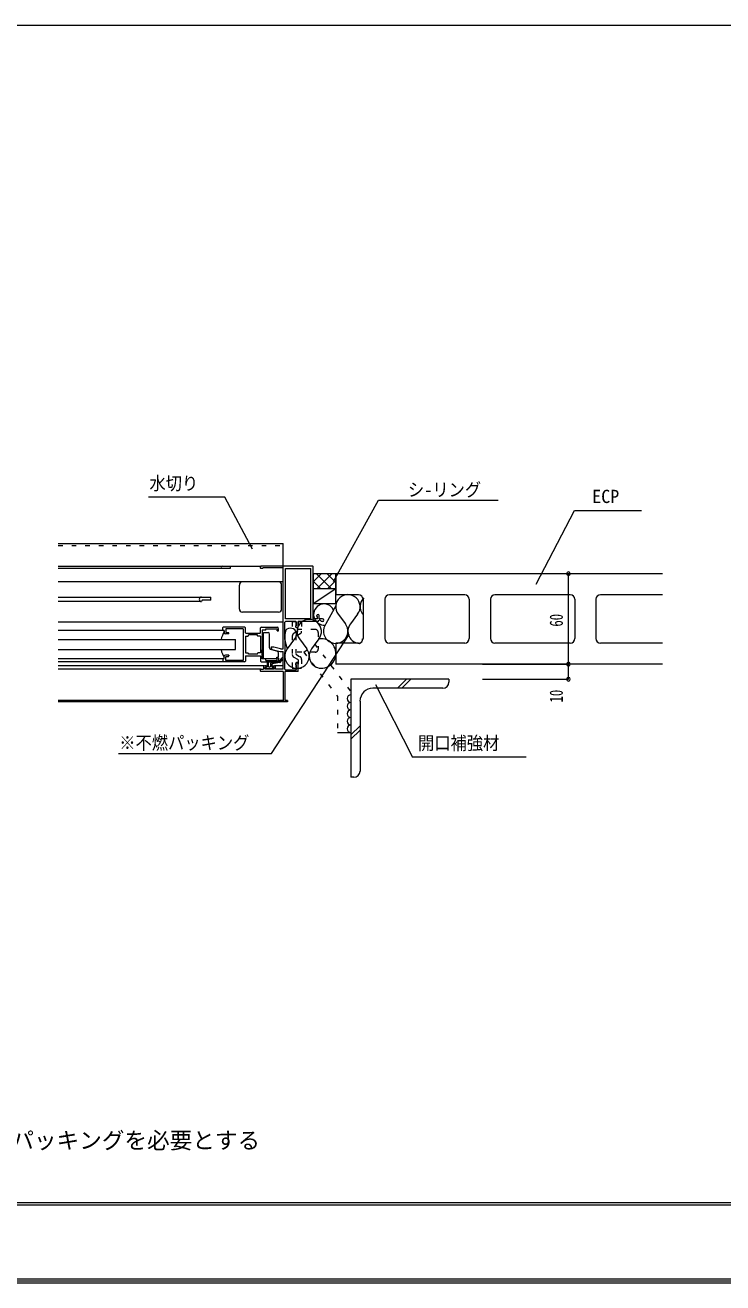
# Model space of a CAD drawing. Units: millimetres, scale not verified. Extents: x -1209 to 1209, y -852 to 852.
# Drawn here: x -61 to 402, y -852 to -18 of the extents above; entities that cross this region are included whole.
import ezdxf
from ezdxf.enums import TextEntityAlignment as Align

# ---------------------------------------------------------------- set-up
doc = ezdxf.new("R2010")
doc.units = ezdxf.units.MM
doc.header["$LTSCALE"] = 3
doc.linetypes.add('USER1', pattern=[3, 1, -2])
for name, color, linetype, lineweight in [('0-1_0-0WAKU', 7, 'Continuous', 18), ('0-2_0-1AL', 5, 'Continuous', 18), ('0-3_0-2SUNPO', 7, 'Continuous', 18), ('0-4_0-3STEEL', 6, 'Continuous', 18), ('0-6_0-5FUKUSIZA', 3, 'Continuous', 18), ('0-9_0-8SASH', 4, 'Continuous', 18)]:
    doc.layers.add(name, color=color, linetype=linetype, lineweight=lineweight)
doc.styles.add('ＭＳ ゴシック', font='')
doc.styles.get('ＭＳ ゴシック').set_extended_font_data('MS Gothic')

msp = doc.modelspace()

# ---------------------------------------------------------------- linework, layer by layer
at = {"layer": '0-1_0-0WAKU'}
for p, q in [((-1207, -17.85), (1207, -17.85)), ((-1207, -799), (1207, -799)), ((-1207, -800.7), (1207, -800.7)), ((1208.207, -851.207), (-1208.207, -851.207)), ((1207, -850), (-1207, -850)), ((-1209.414, -852.414), (1209.414, -852.414))]:
    msp.add_line(p, q, dxfattribs=at)
at = {"layer": '0-2_0-1AL'}
for p, q in [((361.906, -381.848), (145.252, -381.848)), ((145.252, -381.848), (145.252, -395.849)), ((160.252, -395.849), (145.252, -395.849)), ((163.252, -398.849), (163.252, -424.85)), ((177.751, -398.848), (177.751, -424.848)), ((230.751, -395.848), (180.751, -395.848)), ((233.751, -398.848), (233.751, -424.848)), ((247.751, -398.848), (247.751, -424.848)), ((300.751, -395.848), (250.751, -395.848)), ((303.751, -398.848), (303.751, -424.848)), ((317.751, -398.848), (317.751, -424.848)), ((361.906, -395.848), (320.751, -395.848)), ((160.252, -427.85), (145.252, -427.85)), ((145.252, -427.85), (145.252, -441.848)), ((230.751, -427.848), (180.751, -427.848)), ((300.751, -427.848), (250.751, -427.848)), ((361.906, -427.848), (320.751, -427.848)), ((361.906, -441.848), (145.252, -441.848)), ((326.947, -441.848), (262.456, -441.848)), ((326.947, -441.848), (262.456, -441.848))]:
    msp.add_line(p, q, dxfattribs=at)
for centre, start, end in [((160.252, -398.849), 0, 90), ((180.751, -398.848), 90, 180), ((230.751, -398.848), 0, 90), ((250.751, -398.848), 90, 180), ((300.751, -398.848), 0, 90), ((320.751, -398.848), 90, 180), ((160.252, -424.85), 270, 0), ((180.751, -424.848), 180, 270), ((230.751, -424.848), 270, 0), ((250.751, -424.848), 180, 270), ((300.751, -424.848), 270, 0), ((320.751, -424.848), 180, 270)]:
    msp.add_arc(centre, 3, start, end, dxfattribs=at)
at = {"layer": '0-3_0-2SUNPO'}
for p, q in [((71.609, -331.127), (20.957, -331.127)), ((89.923, -365.57), (71.609, -331.127)), ((143.719, -387.077), (173.578, -333.161)), ((173.578, -333.161), (252.926, -333.161)), ((299.53, -441.848), (299.53, -381.848)), ((102.496, -501.098), (154.009, -422.133)), ((242.453, -441.848), (299.53, -441.848)), ((171.535, -455.398), (196.086, -503.527)), ((1.128, -501.098), (102.496, -501.098)), ((271.428, -503.527), (196.086, -503.527))]:
    msp.add_line(p, q, dxfattribs=at)
for points in [[(278.193, -388.861), (303.552, -339.826), (348.028, -339.826)], [(242.453, -451.85), (299.53, -451.85), (299.53, -441.848)]]:
    msp.add_lwpolyline(points, dxfattribs=at)
for centre, start, end in [((299.53, -381.849), 0, 180), ((299.53, -381.849), 180, 0), ((299.53, -441.849), 0, 180), ((299.53, -441.849), 0, 180), ((299.53, -441.849), 180, 0), ((299.53, -441.849), 180, 0), ((299.53, -451.851), 0, 180), ((299.53, -451.851), 180, 0)]:
    msp.add_arc(centre, 1.2, start, end, dxfattribs=at)
at = {"layer": '0-4_0-3STEEL'}
for p, q in [((220.253, -451.85), (155.252, -451.85)), ((155.252, -451.85), (155.252, -516.848)), ((216.251, -457.85), (169.751, -457.85)), ((186.146, -457.85), (192.146, -451.85)), ((188.975, -457.85), (194.975, -451.85)), ((220.253, -451.85), (220.253, -453.848)), ((161.252, -466.349), (161.252, -512.849)), ((155.252, -488.741), (161.252, -482.741)), ((155.252, -491.57), (161.252, -485.57)), ((157.253, -516.848), (155.252, -516.848))]:
    msp.add_line(p, q, dxfattribs=at)
for centre, radius, start, end in [((169.751, -466.349), 8.5, 90, 180), ((216.251, -453.848), 4, 270, 0), ((157.253, -512.849), 4, 270, 0)]:
    msp.add_arc(centre, radius, start, end, dxfattribs=at)
at = {"layer": '0-6_0-5FUKUSIZA'}
for p, q in [((145.252, -381.848), (130.252, -381.848)), ((130.252, -387.194), (135.598, -381.848)), ((130.252, -381.848), (130.252, -401.848)), ((142.373, -391.848), (132.373, -381.848)), ((132.669, -391.848), (142.669, -381.848)), ((145.252, -387.656), (139.444, -381.848)), ((145.252, -401.848), (145.252, -381.848)), ((135.302, -391.848), (130.252, -386.798)), ((145.252, -391.848), (130.252, -401.848)), ((145.252, -391.848), (130.252, -391.848)), ((139.74, -391.848), (145.252, -386.336)), ((145.252, -401.848), (130.252, -401.848)), ((145.143, -403.208), (138.64, -415.159)), ((146.74, -408.679), (151.6, -415.159)), ((159.7, -408.679), (154.84, -415.159)), ((117.832, -425.157), (112.972, -431.637)), ((121.071, -425.157), (125.931, -431.637)), ((134.031, -425.157), (129.171, -431.637))]:
    msp.add_line(p, q, dxfattribs=at)
for centre, radius, start, end in [((153.22, -403.819), 8.1, 323.12273, 216.87018), ((169.42, -403.819), 8.1, 133.4055, 216.87013), ((137.506, -408.932), 7, 26.86566, 275.2342), ((127.551, -420.297), 8.1, 323.12273, 216.87018), ((145.12, -420.019), 8.1, 143.12981, 36.87016), ((161.32, -420.019), 8.1, 143.12981, 267.66164), ((130.508, -424.026), 19.117, 165.98495, 203.46123), ((115.043, -422.127), 4.118, 312.6164, 138.47251), ((135.448, -434.787), 9.804, 269.25626, 97.95898), ((159.811, -425.21), 3.133, 292.09614, 2.82069), ((119.451, -436.497), 8.1, 143.12981, 36.87016), ((135.651, -436.497), 8.1, 143.12981, 267.66164), ((155.252, -464.757), 2.5, 90, 270), ((155.252, -469.757), 2.5, 90, 270), ((155.252, -474.759), 2.5, 90, 270), ((155.252, -479.756), 2.5, 90, 270), ((155.252, -484.757), 2.5, 90, 270)]:
    msp.add_arc(centre, radius, start, end, dxfattribs=at)
at = {"layer": '0-9_0-8SASH'}
for p, q in [((-38.954, -361.848), (110.252, -361.848)), ((110.252, -377.898), (110.252, -361.848)), ((-38.954, -376.848), (95.752, -376.848)), ((-38.954, -378.248), (75.252, -378.248)), ((75.252, -378.248), (75.252, -376.848)), ((95.552, -376.848), (95.252, -377.148)), ((95.252, -378.198), (95.252, -377.148)), ((95.252, -378.198), (95.552, -378.498)), ((129.952, -376.848), (95.552, -376.848)), ((96.752, -378.498), (95.552, -378.498)), ((110.252, -377.898), (96.752, -377.898)), ((96.752, -378.498), (96.752, -377.898)), ((110.252, -431.798), (110.252, -377.898)), ((111.902, -378.498), (128.602, -378.498)), ((111.902, -411.848), (111.902, -378.498)), ((128.602, -411.848), (128.602, -378.498)), ((130.252, -377.148), (129.952, -376.848)), ((130.252, -411.848), (130.252, -377.148)), ((110.252, -387.348), (-38.954, -387.348)), ((81.252, -405.348), (81.252, -389.348)), ((109.252, -405.348), (109.252, -389.348)), ((-38.954, -397.348), (62.252, -397.348)), ((56.035, -400.348), (-38.954, -400.348)), ((62.252, -399.348), (62.252, -397.348)), ((107.252, -407.348), (83.252, -407.348)), ((110.252, -413.898), (-38.954, -413.898)), ((111.952, -413.498), (111.452, -413.998)), ((111.452, -425.548), (111.452, -413.998)), ((128.602, -411.848), (111.902, -411.848)), ((118.702, -413.498), (111.952, -413.498)), ((119.202, -416.348), (118.602, -416.348)), ((118.602, -417.348), (118.602, -416.348)), ((119.202, -413.998), (118.702, -413.498)), ((119.202, -416.348), (119.202, -413.998)), ((120.252, -417.348), (120.252, -413.498)), ((133.402, -413.498), (120.252, -413.498)), ((133.052, -411.848), (130.252, -411.848)), ((132.602, -410.348), (132.602, -409.673)), ((133.052, -410.348), (132.602, -410.348)), ((133.052, -411.848), (133.052, -410.348)), ((133.402, -413.498), (134.252, -412.648)), ((134.752, -412.648), (134.252, -412.648)), ((134.752, -412.648), (135.602, -413.498)), ((136.427, -413.498), (135.602, -413.498)), ((71.252, -419.598), (-38.954, -419.598)), ((-38.954, -425.448), (78.752, -425.448)), ((70.552, -417.348), (70.252, -417.648)), ((70.252, -419.248), (70.252, -417.648)), ((70.252, -419.248), (70.552, -419.548)), ((84.702, -417.348), (70.552, -417.348)), ((70.552, -419.548), (71.252, -419.548)), ((71.252, -419.548), (71.252, -421.098)), ((74.252, -421.848), (72.002, -421.848)), ((83.752, -418.348), (72.252, -418.348)), ((72.252, -418.348), (72.252, -420.648)), ((72.252, -420.648), (72.552, -420.948)), ((72.552, -420.948), (73.952, -420.948)), ((74.252, -421.248), (73.952, -420.948)), ((74.252, -421.848), (74.252, -421.248)), ((78.752, -432.248), (78.752, -425.448)), ((83.752, -418.348), (83.752, -439.348)), ((85.202, -417.848), (84.702, -417.348)), ((85.202, -421.048), (85.202, -417.848)), ((85.202, -421.048), (85.502, -421.348)), ((85.202, -423.298), (86.952, -423.298)), ((85.202, -423.298), (85.202, -434.398)), ((85.502, -421.348), (95.002, -421.348)), ((93.252, -422.348), (87.252, -422.348)), ((93.252, -422.998), (93.252, -422.348)), ((93.252, -422.998), (93.552, -423.298)), ((95.302, -423.298), (93.552, -423.298)), ((95.002, -421.348), (95.302, -421.048)), ((95.802, -417.348), (95.302, -417.848)), ((95.302, -421.048), (95.302, -417.848)), ((95.302, -423.298), (95.302, -434.398)), ((95.802, -417.348), (106.252, -417.348)), ((96.302, -425.398), (96.302, -432.298)), ((97.252, -420.898), (100.252, -420.898)), ((97.252, -438.398), (97.252, -420.898)), ((98.802, -418.348), (106.252, -418.348)), ((98.802, -419.298), (98.802, -418.348)), ((101.252, -431.142), (101.252, -421.898)), ((106.252, -418.348), (106.252, -419.848)), ((106.252, -419.848), (106.252, -419.298)), ((106.252, -419.848), (107.252, -419.848)), ((106.252, -419.848), (107.252, -419.848)), ((107.252, -419.848), (107.252, -418.348)), ((107.252, -419.848), (107.252, -418.348)), ((111.452, -425.548), (111.452, -434.148)), ((118.602, -417.348), (119.102, -417.848)), ((119.752, -417.848), (119.102, -417.848)), ((119.752, -417.848), (120.252, -417.348)), ((-38.954, -432.248), (78.752, -432.248)), ((106.161, -433.289), (101.979, -432.104)), ((102.552, -430.348), (102.252, -430.648)), ((102.252, -430.648), (102.252, -431.08)), ((102.552, -430.348), (104.052, -430.348)), ((102.994, -432.046), (108.252, -433.448)), ((104.052, -430.348), (104.052, -430.62)), ((108.468, -431.798), (104.052, -430.62)), ((108.252, -433.448), (110.252, -433.448)), ((108.468, -431.798), (110.252, -431.798)), ((110.252, -445.198), (110.252, -433.448)), ((-38.954, -438.098), (71.252, -438.098)), ((70.552, -440.348), (-38.954, -440.348)), ((70.252, -440.048), (70.552, -440.348)), ((70.552, -438.148), (71.252, -438.148)), ((84.702, -440.348), (70.552, -440.348)), ((71.252, -438.148), (71.252, -436.598)), ((74.252, -435.848), (72.002, -435.848)), ((72.552, -436.748), (72.252, -437.048)), ((72.252, -439.348), (72.252, -437.048)), ((83.752, -439.348), (72.252, -439.348)), ((72.552, -436.748), (73.952, -436.748)), ((73.952, -436.748), (74.252, -436.448)), ((74.252, -435.848), (74.252, -436.448)), ((84.702, -440.348), (85.202, -439.848)), ((85.202, -434.398), (86.952, -434.398)), ((85.502, -436.348), (95.002, -436.348)), ((87.252, -434.698), (86.952, -434.398)), ((87.252, -435.348), (87.252, -434.698)), ((93.252, -435.348), (87.252, -435.348)), ((93.552, -434.398), (93.252, -434.698)), ((93.252, -435.348), (93.252, -434.698)), ((95.302, -434.398), (93.552, -434.398)), ((95.302, -436.648), (95.002, -436.348)), ((95.302, -436.648), (95.302, -439.848)), ((95.302, -439.848), (95.802, -440.348)), ((95.802, -440.348), (106.252, -440.348)), ((106.052, -438.398), (97.252, -438.398)), ((98.802, -439.348), (106.252, -439.348)), ((99.852, -443.348), (99.852, -440.748)), ((100.452, -443.348), (100.452, -441.094)), ((101.98, -441.401), (101.877, -443.374)), ((102.426, -440.929), (107.786, -440.119)), ((102.745, -442.094), (102.68, -443.322)), ((108.123, -440.877), (103.133, -441.632)), ((107.252, -437.848), (106.252, -437.848)), ((106.252, -439.348), (106.252, -437.848)), ((107.252, -437.848), (107.252, -439.348)), ((107.977, -439.95), (109.339, -437.92)), ((108.464, -440.661), (109.781, -438.698)), ((111.452, -445.298), (111.452, -434.148)), ((119.102, -440.848), (118.602, -441.348)), ((118.602, -442.348), (118.602, -441.348)), ((119.752, -440.848), (119.102, -440.848)), ((120.252, -441.348), (119.752, -440.848)), ((120.252, -446.548), (120.252, -441.348)), ((97.816, -443.048), (-38.954, -443.048)), ((95.752, -445.198), (-38.954, -445.198)), ((95.552, -445.198), (95.252, -445.498)), ((95.252, -446.548), (95.252, -445.498)), ((95.252, -446.548), (95.552, -446.848)), ((95.552, -445.198), (97.252, -445.198)), ((110.252, -446.848), (95.552, -446.848)), ((97.252, -443.948), (97.252, -445.198)), ((99.052, -442.948), (98.252, -442.948)), ((98.552, -443.848), (98.252, -444.148)), ((98.252, -445.198), (98.252, -444.148)), ((104.252, -445.198), (98.252, -445.198)), ((98.502, -444.148), (98.502, -444.548)), ((98.552, -443.848), (99.252, -443.848)), ((99.352, -443.848), (98.802, -443.848)), ((99.025, -444.748), (101.028, -444.748)), ((99.552, -443.448), (99.052, -442.948)), ((99.252, -443.848), (99.552, -443.548)), ((99.552, -443.548), (99.552, -443.448)), ((101.377, -443.848), (100.952, -443.848)), ((101.475, -444.748), (103.478, -444.748)), ((103.452, -442.948), (102.952, -443.448)), ((102.952, -443.548), (102.952, -443.448)), ((102.952, -443.548), (103.252, -443.848)), ((103.18, -443.848), (103.702, -443.848)), ((103.952, -443.848), (103.252, -443.848)), ((103.452, -442.948), (104.252, -442.948)), ((104.252, -444.148), (103.952, -443.848)), ((104.002, -444.148), (104.002, -444.548)), ((104.252, -445.198), (104.252, -444.148)), ((110.252, -443.048), (104.688, -443.048)), ((110.252, -446.848), (110.252, -466.548)), ((111.452, -445.298), (111.952, -445.798)), ((119.952, -446.848), (111.452, -446.848)), ((111.452, -446.848), (111.452, -465.948)), ((118.702, -445.798), (111.952, -445.798)), ((119.202, -442.348), (118.602, -442.348)), ((118.702, -445.798), (119.202, -445.298)), ((119.202, -445.298), (119.202, -442.348)), ((119.952, -446.848), (120.252, -446.548)), ((110.252, -465.948), (-38.954, -465.948)), ((113.252, -466.848), (-38.954, -466.848)), ((110.252, -466.548), (110.552, -466.848)), ((113.252, -466.848), (110.552, -466.848)), ((113.252, -465.948), (111.452, -465.948)), ((113.252, -465.948), (113.252, -466.848)), ((146.252, -487.257), (155.252, -487.257))]:
    msp.add_line(p, q, dxfattribs=at)
at = {"layer": '0-9_0-8SASH', "linetype": 'USER1'}
for p, q in [((-38.954, -363.048), (110.252, -363.048)), ((116.302, -413.848), (116.302, -444.848)), ((118.602, -413.848), (116.302, -413.848)), ((118.602, -413.848), (118.602, -444.848)), ((120.252, -413.848), (120.252, -419.848)), ((122.552, -413.848), (120.252, -413.848)), ((122.552, -413.848), (122.552, -420.021)), ((131.602, -418.848), (116.302, -418.848)), ((120.252, -419.848), (117.302, -421.551)), ((121.552, -421.753), (118.602, -423.456)), ((133.602, -420.848), (133.602, -431.848)), ((131.602, -433.848), (116.302, -433.848)), ((123.952, -433.848), (131.126, -428.414)), ((123.952, -433.848), (146.252, -463.29)), ((131.126, -428.414), (155.252, -460.266)), ((117.302, -437.145), (120.252, -438.848)), ((118.602, -435.24), (121.552, -436.943)), ((120.252, -438.848), (120.252, -444.848)), ((122.552, -438.675), (122.552, -444.848)), ((118.602, -444.848), (116.302, -444.848)), ((122.552, -444.848), (120.252, -444.848)), ((146.252, -463.29), (146.252, -487.257))]:
    msp.add_line(p, q, dxfattribs=at)
at = {"layer": '0-9_0-8SASH'}
for points in [[(62.252, -399.348), (56.612, -399.348), (56.035, -400.348)], [(136.427, -411.848), (134.252, -411.848), (134.252, -409.673)], [(86.952, -423.298), (87.252, -422.998), (87.252, -422.348)], [(98.802, -419.298), (96.302, -419.298), (96.302, -425.398)], [(98.802, -439.348), (98.802, -438.398), (96.302, -438.398), (96.302, -432.298)], [(70.552, -438.148), (70.252, -438.448), (70.252, -440.048)], [(85.502, -436.348), (85.202, -436.648), (85.202, -439.848)], [(106.052, -438.398), (106.052, -437.198), (107.252, -437.198), (107.252, -434.732)], [(110.252, -445.198), (105.252, -445.198), (105.252, -443.948)]]:
    msp.add_lwpolyline(points, dxfattribs=at)
for centre, radius, start, end in [((69.832, -377.548), 0.7, 90, 270), ((83.252, -389.348), 2, 90, 180), ((107.252, -389.348), 2, 0, 90), ((56.091, -398.848), 1.5, 90, 267.836), ((83.252, -405.348), 2, 180, 270), ((107.252, -405.348), 2, 270, 0), ((133.427, -409.673), 0.825, 0, 180), ((136.427, -412.673), 0.825, 270, 90), ((84.752, -428.848), 16, 147.53799, 167.73099), ((72.002, -421.098), 0.75, 180, 270), ((100.252, -421.898), 1, 0, 90), ((106.252, -418.348), 1, 0, 90), ((106.252, -418.348), 1, 0, 90), ((84.752, -428.848), 16, 192.269, 212.46199), ((102.252, -431.142), 1, 180, 254.181), ((103.252, -431.08), 1, 180, 255.06898), ((105.752, -434.732), 1.5, 0, 74.181), ((72.002, -436.598), 0.75, 90, 180), ((100.252, -440.748), 0.4, 300.00099, 180), ((102.479, -441.427), 0.5, 98.601, 176.99599), ((103.244, -442.12), 0.5, 98.601, 176.99599), ((106.252, -439.348), 1, 270, 0), ((107.562, -439.672), 0.5, 296.605, 326.146), ((108.048, -440.382), 0.5, 278.601, 326.13899), ((109.754, -438.198), 0.5, 273.01599, 146.15099), ((98.252, -443.948), 1, 90, 180), ((98.802, -444.148), 0.3, 90, 180), ((98.802, -444.548), 0.3, 180, 318.18999), ((99.352, -443.348), 0.5, 270, 0), ((100.952, -443.348), 0.5, 180, 270), ((101.252, -444.548), 0.3, 221.81, 318.18999), ((101.377, -443.348), 0.5, 270, 356.99599), ((103.18, -443.348), 0.5, 176.99599, 270.30099), ((103.702, -444.548), 0.3, 221.81, 0.22899), ((103.702, -444.148), 0.3, 0, 90), ((104.252, -443.948), 1, 0, 90)]:
    msp.add_arc(centre, radius, start, end, dxfattribs=at)
at = {"layer": '0-9_0-8SASH', "linetype": 'USER1'}
for centre, start, end in [((118.302, -423.283), 119.99998, 179.99998), ((120.552, -420.021), 300, 0), ((131.602, -420.848), 0, 90), ((131.602, -431.848), 270, 0), ((118.302, -435.413), 180, 240), ((120.552, -438.675), 0, 59.99997)]:
    msp.add_arc(centre, 2, start, end, dxfattribs=at)

# ---------------------------------------------------------------- texts
at = {"layer": '0-3_0-2SUNPO', "style": 'ＭＳ ゴシック', "width": 0.9}
for s, p in [('水切り', (21.557, -328.895)), ('シ-リング', (193.077, -333.161)), ('※不燃パッキング', (1.547, -501.097)), ('開口補強材', (199.721, -501.295))]:
    msp.add_text(s, height=8.791, dxfattribs=at).set_placement(p, align=Align.BOTTOM_LEFT)
at = {"layer": '0-3_0-2SUNPO', "style": 'ＭＳ ゴシック'}
for s, height, p in [('ECP', 8.791, (315.273, -337.593)), ('※サッシとの取り合い目地は延焼のおそれのある部分に該当する場合は不燃パッキングを必要とする', 11, (-580.176, -766.69))]:
    msp.add_text(s, height=height, dxfattribs=at).set_placement(p, align=Align.BOTTOM_LEFT)
at = {"layer": '0-3_0-2SUNPO', "style": 'ＭＳ ゴシック', "width": 0.7}
for s, p in [('60', (298.45, -416.955)), ('10', (298.45, -467.252))]:
    msp.add_text(s, height=8.798, rotation=90, dxfattribs=at).set_placement(p, align=Align.BOTTOM_LEFT)

doc.saveas('drawing.dxf')
